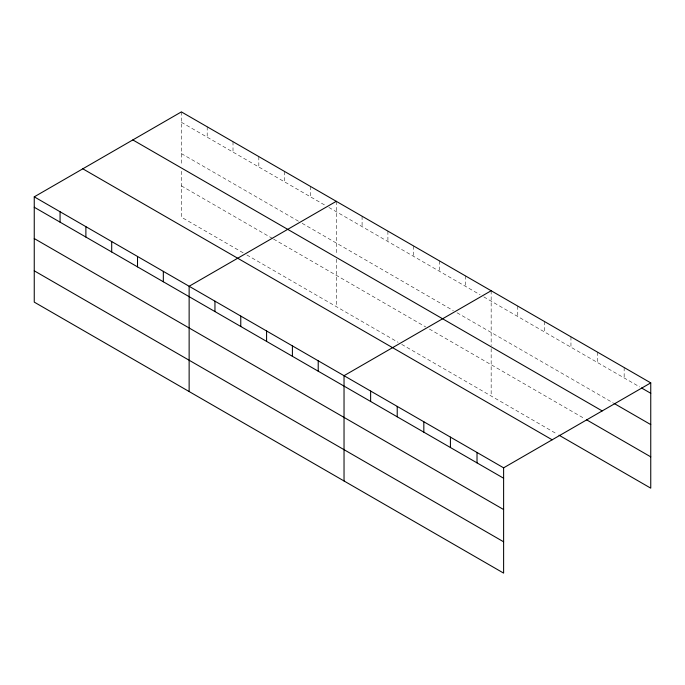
<?xml version="1.0" encoding="UTF-8"?>
<svg xmlns="http://www.w3.org/2000/svg" width="685" height="685" viewBox="0 0 685 685"><rect width="100%" height="100%" fill="white"/><g stroke="black" fill="none" stroke-linecap="round" stroke-linejoin="round"><path stroke-width="0.51" stroke-dasharray="3.42 2.57" d="M181.388 122.298L325.212 205.337M328.903 207.469L480.099 294.764M483.79 296.896L639.747 386.931M181.388 153.611L298.472 221.212M302.162 223.336L453.367 310.639M457.049 312.762L613.144 402.883M181.388 185.866L272.656 238.56M273.58 239.091L425.702 326.925M429.392 329.048L584.716 418.723M243.158 252.833L181.388 217.171L181.388 169.734M246.848 254.966L398.045 342.26M401.735 344.392L557.205 434.144M624.155 367.528L624.155 377.932M597.551 352.167L597.551 362.57M570.956 336.815L570.956 347.218M544.361 321.453L544.361 331.865M517.766 306.101L517.766 316.504M491.162 290.748L491.162 345.565M491.162 348.588L491.162 396.024M465.355 275.841L465.355 286.244M439.539 260.934L439.539 271.346M413.723 246.035L413.723 256.438M387.907 231.128L387.907 241.531M362.091 216.22L362.091 226.632M336.275 201.321L336.275 255.128M336.275 259.161L336.275 306.597M310.459 186.414L310.459 196.818M284.643 171.507L284.643 181.919M258.827 156.608L258.827 167.012M233.011 141.701L233.011 152.113M207.195 126.802L207.195 137.206M181.388 111.895L181.388 165.702"/><path stroke-width="1.03" d="M34.25 196.843L503.612 467.829L503.612 573.105L34.25 302.119L34.25 196.843L181.388 111.895L650.75 382.881L650.75 488.157L559.037 435.206M336.275 201.321L189.137 286.27L189.137 391.546M491.162 290.748L344.033 375.688L344.033 480.973M503.612 467.829L650.75 382.881M641.58 387.993L650.75 393.284M614.06 403.414L650.75 424.597M132.83 139.928L602.192 410.914M586.548 419.785L650.75 456.852M82.808 168.81L552.17 439.796M34.25 207.247L503.612 478.233M34.25 238.551L503.612 509.537M34.25 270.815L503.612 541.801M477.017 452.468L477.017 462.88M450.422 437.116L450.422 447.519M423.827 421.763L423.827 432.166M397.223 406.402L397.223 416.814M370.628 391.049L370.628 401.453M318.217 360.789L318.217 371.193M292.401 345.882L292.401 356.286M266.585 330.983L266.585 341.387M240.769 316.076L240.769 326.48M214.953 301.169L214.953 311.581M163.33 271.363L163.33 281.766M137.514 256.455L137.514 266.867M111.698 241.557L111.698 251.96M85.882 226.649L85.882 237.053M60.066 211.742L60.066 222.154"/></g></svg>
